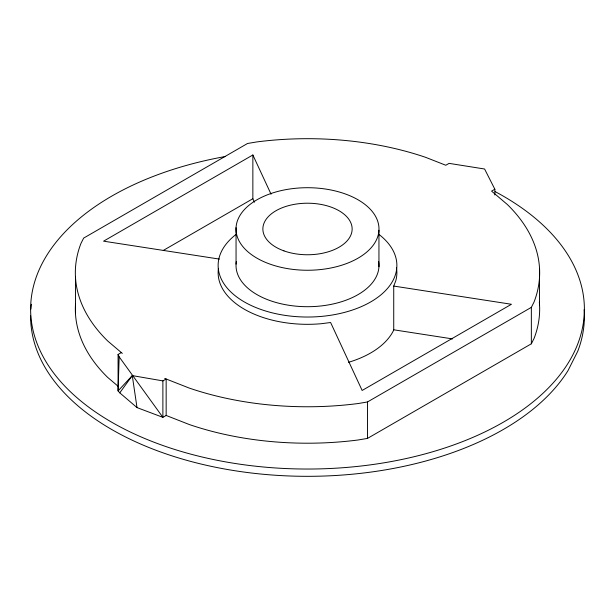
<?xml version="1.0" encoding="UTF-8"?>
<svg xmlns="http://www.w3.org/2000/svg" width="615" height="615" viewBox="0 0 615 615"><rect width="100%" height="100%" fill="white"/><g stroke="black" fill="none" stroke-linecap="round" stroke-linejoin="round"><path stroke-width="0.92" d="M121.355 352.572L118.08 354.463L119.164 356.838L118.08 390.909L119.771 392.839L137.014 407.599L162.883 417.339L166.158 415.456L189.32 424.542A232.155 134.032 0 0 0 358.145 439.979L367.478 438.41L531.352 343.8L534.066 338.411A232.155 134.032 0 0 0 539.34 302.165M348.528 362.304A89.375 51.599 0 0 0 393.323 330.862L393.731 329.801L393.731 286.067L395.776 280.794A89.375 51.599 0 0 0 396.475 267.871M531.352 343.8L531.352 307.354L534.066 301.965A232.155 134.032 0 0 0 507.329 204.495L491.585 191.119L494.852 189.228L484.589 169.01L449.073 163.367L445.806 165.251L425.68 157.355A232.155 134.032 0 0 0 256.855 141.919L247.522 143.487L83.648 238.097L80.934 243.486A232.155 134.032 0 0 0 107.671 340.956L122.308 353.387M119.771 392.839L132.279 375.604L162.883 380.893L166.158 379.001L166.158 415.456M271.054 194.186L252.857 154.98L103.566 241.172L219.371 259.092M163.283 250.436L252.857 198.722L252.857 154.98M164.743 378.448L189.32 388.096A232.155 134.032 0 0 0 358.145 403.532L367.478 401.964L531.352 307.354M393.731 286.067L511.434 304.271L362.143 390.464L330.609 322.506L321.484 323.69A89.375 51.599 0 0 1 218.456 268.332M393.731 329.801L452.586 338.911M118.472 386.574L107.671 377.402A232.155 134.032 0 0 1 75.514 304.025M119.164 356.838L162.883 417.339L162.883 380.893M252.857 198.722L254.472 202.204M137.014 407.599L132.279 375.604L118.08 390.909L118.08 354.463M539.54 268.517L539.54 304.963M494.852 189.228L494.852 194.986M378.948 230.279A71.478 41.267 0 0 1 269.831 264.058A71.478 41.267 0 0 1 273.721 192.61A71.478 41.267 0 0 1 378.948 230.279L378.948 266.733M367.478 401.964L367.478 438.41M236.052 227.688L236.052 264.135M75.46 276.935L75.46 313.381M378.663 261.552A71.478 41.267 0 0 1 307.5 306.7A71.478 41.267 0 0 1 236.337 261.552M378.502 234.092A89.375 51.599 0 0 1 367.993 303.418A89.375 51.599 0 0 1 247.468 303.656A89.375 51.599 0 0 1 236.129 234.377M495.198 191.649A276.888 159.862 0 0 1 475.218 436.373A276.888 159.862 0 0 1 61.323 382.346A276.888 159.862 0 0 1 225.62 156.464M584.135 309.622A276.888 159.862 0 0 1 577.716 351.334L568.014 370.614A276.888 159.862 0 0 1 259.284 473.881A276.888 159.862 0 0 1 30.619 315.749M30.911 309.053A276.888 159.862 0 0 1 31.419 304.271M283.976 250.889A44.641 25.776 0 0 0 352.118 229.795A44.641 25.776 0 0 0 286.406 206.271A44.641 25.776 0 0 0 283.976 250.889"/></g></svg>
